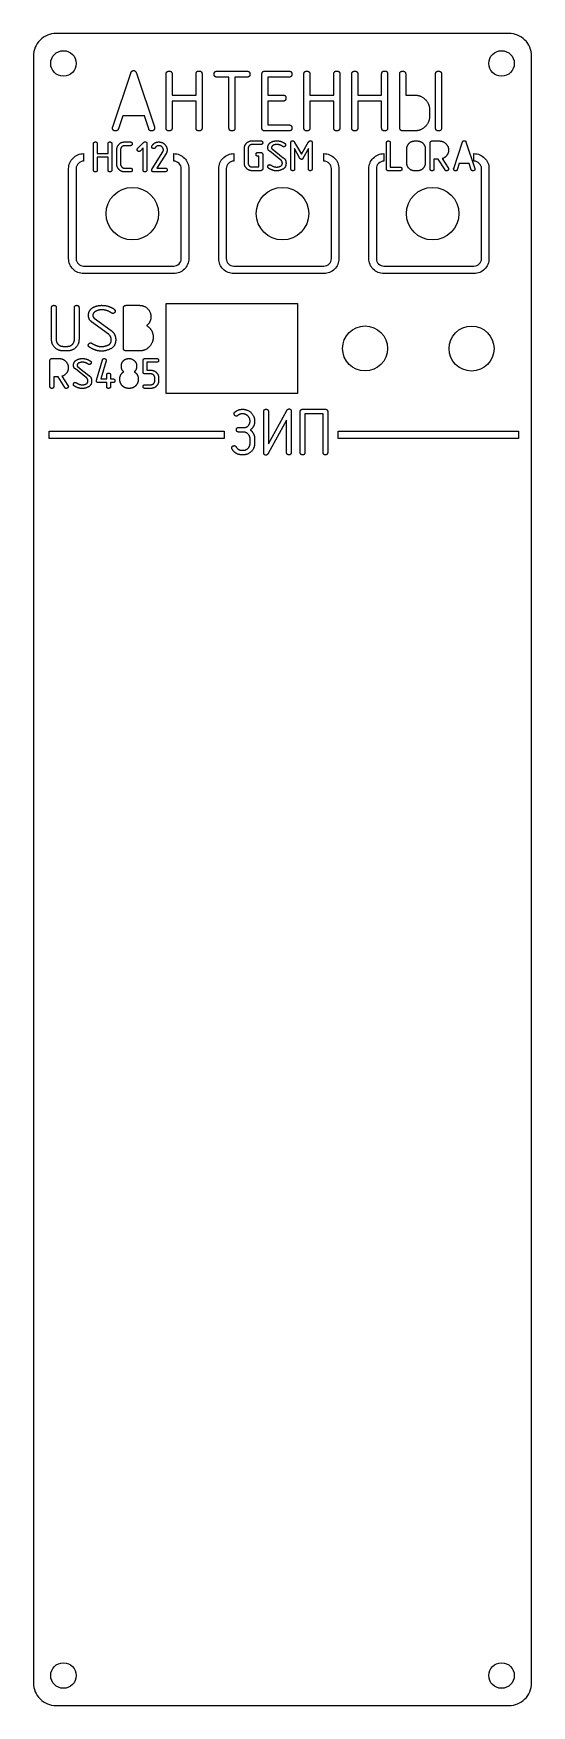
# Model space of a CAD drawing. Header units: millimetres. Extents: x -33 to 33, y -112 to 112.
import ezdxf

# ---------------------------------------------------------------- set-up
doc = ezdxf.new("R2010")
doc.units = ezdxf.units.MM

msp = doc.modelspace()

# ---------------------------------------------------------------- linework, layer by layer
for p, q in [((-22.61, 99.03), (-20.21, 106.21)), ((-19.47, 106.21), (-17.07, 99.03)), ((-15.51, 98.9), (-15.51, 106.07)), ((-10.72, 106.09), (-10.72, 98.91)), ((-8.72, 106.47), (-4.73, 106.47)), ((-2.74, 98.87), (-2.74, 106.07)), ((-2.34, 106.47), (0.86, 106.47)), ((2.85, 98.9), (2.85, 106.07)), ((7.63, 106.09), (7.63, 98.91)), ((9.23, 98.9), (9.23, 106.07)), ((14.01, 106.09), (14.01, 98.91)), ((15.61, 98.9), (15.61, 106.07)), ((20.39, 98.9), (20.39, 106.07)), ((21.19, 106.07), (21.19, 98.9)), ((19.59, 101.29), (19.59, 100.49)), ((0.86, 98.5), (-2.34, 98.5)), ((17.6, 98.5), (16.01, 98.5)), ((-25.18, 93.29), (-25.18, 96.78)), ((-22.74, 96.78), (-22.74, 93.3)), ((-22.07, 94.07), (-22.07, 96)), ((-21.57, 96), (-21.57, 94.06)), ((-21.05, 97.03), (-20.27, 97.03)), ((-20.27, 96.53), (-21.05, 96.53)), ((-19.29, 96.18), (-18.51, 96.95)), ((-18.08, 96.78), (-18.08, 93.29)), ((-5.08, 94.22), (-5.08, 96.16)), ((-4.58, 96.16), (-4.58, 94.22)), ((-4.06, 97.18), (-2.9, 97.18)), ((-2.9, 96.68), (-4.06, 96.68)), ((-1.38, 96.09), (0.08, 94.93)), ((1.12, 93.45), (1.12, 96.91)), ((3.95, 96.91), (3.95, 93.45)), ((13.86, 93.43), (13.86, 96.91)), ((16.57, 94.2), (16.57, 96.14)), ((17.6, 97.16), (17.98, 97.16)), ((19.01, 96.14), (19.01, 94.2)), ((19.67, 93.43), (19.67, 96.91)), ((19.92, 97.16), (20.89, 97.16)), ((22.81, 93.51), (23.99, 97.03)), ((24.44, 97.04), (25.62, 93.51)), ((-17.37, 93.44), (-15.95, 95.7)), ((-3.28, 95.63), (-2.9, 95.63)), ((-2.64, 95.38), (-2.64, 93.45)), ((-0.23, 94.62), (-1.68, 95.79)), ((21.28, 94.8), (22.08, 93.56)), ((-21.05, 93.54), (-20.27, 93.54)), ((-20.27, 93.04), (-21.05, 93.04)), ((-15.62, 93.04), (-17.17, 93.04)), ((-2.9, 93.19), (-4.06, 93.19)), ((15.66, 93.18), (14.11, 93.18)), ((17.98, 93.18), (17.6, 93.18)), ((-30.76, 70.67), (-30.76, 74.93)), ((-30.15, 74.93), (-30.15, 70.68)), ((-27.72, 70.68), (-27.72, 74.93)), ((-27.11, 74.93), (-27.11, 70.67)), ((-21.18, 69.46), (-21.18, 74.93)), ((-20.87, 75.24), (-19.05, 75.24)), ((-23.17, 71.38), (-25.43, 73.05)), ((-25.09, 73.54), (-22.83, 71.88)), ((-29.24, 69.77), (-28.63, 69.77)), ((-28.63, 69.16), (-29.24, 69.16)), ((-19.05, 69.16), (-20.87, 69.16)), ((-30.98, 64.41), (-30.98, 67.89)), ((-30.73, 68.14), (-29.76, 68.14)), ((-27.27, 67.05), (-25.81, 65.89)), ((-24.76, 65.26), (-23.99, 67.96)), ((-18.57, 66.34), (-18.57, 67.89)), ((-18.32, 68.14), (-16.77, 68.14)), ((-29.38, 65.78), (-28.58, 64.54)), ((-26.13, 65.59), (-27.58, 66.75)), ((-17.54, 66.09), (-18.32, 66.09)), ((-17.01, 65.18), (-17.01, 65.57)), ((-16.51, 65.57), (-16.51, 65.18)), ((-18.32, 64.65), (-17.54, 64.65)), ((-17.54, 64.16), (-18.32, 64.16)), ((-2.49, 55.61), (-2.49, 61.08)), ((1.16, 61.08), (1.16, 55.61)), ((2.37, 55.61), (2.37, 61.08)), ((2.68, 61.38), (5.72, 61.38)), ((6.02, 61.08), (6.02, 55.61)), ((-5.84, 58.95), (-4.96, 58.95)), ((-5.23, 58.34), (-5.84, 58.34)), ((-5.39, 55.91), (-5.23, 55.91)), ((-4.32, 56.82), (-4.32, 57.43)), ((-3.71, 57.43), (-3.71, 56.82)), ((-5.23, 55.3), (-5.39, 55.3))]:
    msp.add_line(p, q)
for points in [[(-33.18, 108.5), (-33.18, -108.5, 0.414214), (-30.18, -111.5), (30.17, -111.5, 0.414214), (33.18, -108.5), (33.18, 108.5, 0.414214), (30.17, 111.5), (-30.18, 111.5, 0.414214)], [(-26.49, 95.47), (-26.49, 94.47, 0.414214), (-27.49, 93.47), (-27.49, 81.47, 0.414214), (-26.49, 80.47), (-14.49, 80.47, 0.414214), (-13.49, 81.47), (-13.49, 93.47, 0.414214), (-14.49, 94.47), (-14.49, 95.47, -0.414214), (-12.49, 93.47), (-12.49, 81.47, -0.414214), (-14.49, 79.47), (-26.49, 79.47, -0.414214), (-28.49, 81.47), (-28.49, 93.47, -0.414214)], [(-6.49, 79.47, -0.414214), (-8.49, 81.47), (-8.49, 93.47, -0.414214), (-6.49, 95.47), (-6.49, 94.47, 0.414214), (-7.49, 93.47), (-7.49, 81.47, 0.414214), (-6.49, 80.47), (5.51, 80.47, 0.414214), (6.51, 81.47), (6.51, 93.47, 0.414214), (5.51, 94.47), (5.51, 95.47, -0.414214), (7.51, 93.47), (7.51, 81.47, -0.414214), (5.51, 79.47)], [(26.51, 93.47, 0.414214), (25.51, 94.47), (25.51, 95.47, -0.414214), (27.51, 93.47), (27.51, 81.47, -0.414214), (25.51, 79.47), (13.51, 79.47, -0.414214), (11.51, 81.47), (11.51, 93.47, -0.414214), (13.51, 95.47), (13.51, 94.47, 0.414214), (12.51, 93.47), (12.51, 81.47, 0.414214), (13.51, 80.47), (25.51, 80.47, 0.414214), (26.51, 81.47)]]:
    msp.add_lwpolyline(points, format="xyb", close=True)
for points in [[(-14.71, 106.07), (-14.71, 103.28), (-11.52, 103.28), (-11.52, 106.09)], [(-7.13, 98.9), (-7.13, 105.67), (-8.72, 105.67)], [(-4.73, 105.67), (-6.33, 105.67), (-6.33, 98.9)], [(0.86, 105.67), (-1.94, 105.67), (-1.94, 103.28), (0.07, 103.28)], [(3.65, 106.07), (3.65, 103.28), (6.83, 103.28), (6.83, 106.09)], [(10.03, 106.07), (10.03, 103.28), (13.21, 103.28), (13.21, 106.09)], [(16.41, 106.07), (16.41, 103.28), (17.6, 103.28)], [(-17.82, 98.78), (-18.4, 100.5), (-21.29, 100.5), (-21.87, 98.78)], [(-11.52, 98.9), (-11.52, 102.48), (-14.71, 102.48), (-14.71, 98.9)], [(0.07, 102.48), (-1.94, 102.48), (-1.94, 99.3), (0.86, 99.3)], [(6.83, 98.9), (6.83, 102.48), (3.65, 102.48), (3.65, 98.9)], [(13.21, 98.9), (13.21, 102.48), (10.03, 102.48), (10.03, 98.9)], [(-24.68, 96.78), (-24.68, 95.48), (-23.24, 95.48), (-23.24, 96.78)], [(-18.58, 93.29), (-18.58, 96.26), (-18.93, 95.83)], [(1.6, 96.96), (2.54, 95.41), (3.48, 97.04)], [(2.32, 94.84), (1.62, 96.15), (1.62, 93.45)], [(3.45, 93.45), (3.45, 96.15), (2.73, 94.81)], [(14.36, 96.91), (14.36, 93.68), (15.66, 93.68)], [(-23.24, 93.29), (-23.24, 94.98), (-24.68, 94.98), (-24.68, 93.29)], [(-15.51, 95.48), (-16.76, 93.54), (-15.62, 93.54)], [(-4.06, 93.69), (-3.14, 93.69), (-3.14, 95.13), (-3.28, 95.13)], [(21.65, 93.29), (20.75, 94.73), (20.17, 94.73), (20.17, 93.43)], [(25.15, 93.32), (24.88, 94.15), (23.55, 94.15), (23.28, 93.32)], [(-23.5, 67.84), (-24.21, 65.43), (-23.42, 65.43), (-23.42, 65.95)], [(-16.77, 67.64), (-18.07, 67.64), (-18.07, 66.59), (-17.54, 66.59)], [(-29, 64.27), (-29.9, 65.71), (-30.48, 65.71), (-30.48, 64.41)], [(-23.42, 64.41), (-23.42, 64.93), (-24.52, 64.93)], [(-22.92, 65.95), (-22.92, 65.43), (-22.59, 65.43)], [(-22.59, 64.93), (-22.92, 64.93), (-22.92, 64.41)], [(-1.88, 61.08), (-1.88, 56.78), (0.58, 61.23)], [(5.41, 55.61), (5.41, 60.77), (2.98, 60.77), (2.98, 55.61)], [(0.55, 55.61), (0.55, 59.91), (-1.92, 55.47)]]:
    msp.add_lwpolyline(points)
for points in [[(2, 63.47), (-15.5, 63.47), (-15.5, 75.47), (2, 75.47)], [(-7.75, 57.47), (-31.1, 57.47), (-31.1, 58.47), (-7.75, 58.47)], [(7.4, 57.47), (7.4, 58.47), (31.43, 58.47), (31.43, 57.47)]]:
    msp.add_lwpolyline(points, close=True)
for centre, radius in [((-29.18, 107.5), 1.7), ((29.18, 107.5), 1.7), ((-20, 87.47), 3.5), ((0, 87.47), 3.5), ((20, 87.47), 3.5), ((11, 69.49), 3), ((25.19, 69.47), 3), ((-29.18, -107.5), 1.7), ((29.18, -107.5), 1.7)]:
    msp.add_circle(centre, radius)
for points in [[(-20.21, 106.21), (-20.1, 106.55), (-19.84, 106.55)], [(-19.84, 106.55), (-19.58, 106.55), (-19.47, 106.21)], [(-15.51, 106.07), (-15.51, 106.47), (-15.11, 106.47)], [(-15.11, 106.47), (-14.71, 106.47), (-14.71, 106.07)], [(-11.52, 106.09), (-11.52, 106.49), (-11.12, 106.49)], [(-11.12, 106.49), (-10.72, 106.49), (-10.72, 106.09)], [(-9.12, 106.07), (-9.12, 106.47), (-8.72, 106.47)], [(-8.72, 105.67), (-9.12, 105.67), (-9.12, 106.07)], [(-4.73, 106.47), (-4.33, 106.47), (-4.33, 106.07)], [(-4.33, 106.07), (-4.33, 105.67), (-4.73, 105.67)], [(-2.74, 106.07), (-2.74, 106.47), (-2.34, 106.47)], [(0.86, 106.47), (1.26, 106.47), (1.26, 106.07)], [(1.26, 106.07), (1.26, 105.67), (0.86, 105.67)], [(2.85, 106.07), (2.85, 106.47), (3.25, 106.47)], [(3.25, 106.47), (3.65, 106.47), (3.65, 106.07)], [(6.83, 106.09), (6.83, 106.49), (7.23, 106.49)], [(7.23, 106.49), (7.63, 106.49), (7.63, 106.09)], [(9.23, 106.07), (9.23, 106.47), (9.63, 106.47)], [(9.63, 106.47), (10.03, 106.47), (10.03, 106.07)], [(13.21, 106.09), (13.21, 106.49), (13.61, 106.49)], [(13.61, 106.49), (14.01, 106.49), (14.01, 106.09)], [(15.61, 106.07), (15.61, 106.47), (16.01, 106.47)], [(16.01, 106.47), (16.41, 106.47), (16.41, 106.07)], [(20.39, 106.07), (20.39, 106.47), (20.79, 106.47)], [(20.79, 106.47), (21.19, 106.47), (21.19, 106.07)], [(0.07, 103.28), (0.46, 103.28), (0.46, 102.88)], [(0.46, 102.88), (0.46, 102.48), (0.07, 102.48)], [(17.6, 103.28), (18.43, 103.28), (19.59, 102.12), (19.59, 101.29)], [(19.59, 100.49), (19.59, 99.66), (18.43, 98.5), (17.6, 98.5)], [(-22.64, 98.88), (-22.64, 98.96), (-22.61, 99.03)], [(-22.23, 98.5), (-22.64, 98.5), (-22.64, 98.88)], [(-21.87, 98.78), (-21.95, 98.5), (-22.23, 98.5)], [(-17.46, 98.5), (-17.74, 98.5), (-17.82, 98.78)], [(-17.05, 98.88), (-17.05, 98.5), (-17.46, 98.5)], [(-17.07, 99.03), (-17.05, 98.96), (-17.05, 98.88)], [(-15.11, 98.5), (-15.51, 98.5), (-15.51, 98.9)], [(-14.71, 98.9), (-14.71, 98.5), (-15.11, 98.5)], [(-11.13, 98.5), (-11.52, 98.5), (-11.52, 98.9)], [(-10.72, 98.91), (-10.72, 98.5), (-11.13, 98.5)], [(-6.73, 98.5), (-7.13, 98.5), (-7.13, 98.9)], [(-6.33, 98.9), (-6.33, 98.5), (-6.73, 98.5)], [(-2.34, 98.5), (-2.74, 98.5), (-2.74, 98.87)], [(0.86, 99.3), (1.26, 99.3), (1.26, 98.9)], [(1.26, 98.9), (1.26, 98.5), (0.86, 98.5)], [(3.25, 98.5), (2.85, 98.5), (2.85, 98.9)], [(3.65, 98.9), (3.65, 98.5), (3.25, 98.5)], [(7.22, 98.5), (6.83, 98.5), (6.83, 98.9)], [(7.63, 98.91), (7.63, 98.5), (7.22, 98.5)], [(9.63, 98.5), (9.23, 98.5), (9.23, 98.9)], [(10.03, 98.9), (10.03, 98.5), (9.63, 98.5)], [(13.6, 98.5), (13.21, 98.5), (13.21, 98.9)], [(14.01, 98.91), (14.01, 98.5), (13.6, 98.5)], [(16.01, 98.5), (15.85, 98.5), (15.61, 98.74), (15.61, 98.9)], [(20.79, 98.5), (20.39, 98.5), (20.39, 98.9)], [(21.19, 98.9), (21.19, 98.5), (20.79, 98.5)], [(-25.18, 96.78), (-25.18, 97.03), (-24.93, 97.03)], [(-24.93, 97.03), (-24.68, 97.03), (-24.68, 96.78)], [(-23.24, 96.78), (-23.24, 97.03), (-22.99, 97.03)], [(-22.99, 97.03), (-22.74, 97.03), (-22.74, 96.78)], [(-22.07, 96), (-22.07, 96.43), (-21.47, 97.03), (-21.05, 97.03)], [(-21.05, 96.53), (-21.26, 96.53), (-21.57, 96.22), (-21.57, 96)], [(-20.27, 97.03), (-20.02, 97.03), (-20.02, 96.78)], [(-20.02, 96.78), (-20.02, 96.53), (-20.27, 96.53)], [(-19.36, 96.01), (-19.36, 96.1), (-19.29, 96.18)], [(-19.1, 95.75), (-19.21, 95.75), (-19.36, 95.91), (-19.36, 96.01)], [(-18.51, 96.95), (-18.41, 97.05), (-18.3, 97.05)], [(-18.3, 97.05), (-18.08, 97.05), (-18.08, 96.78)], [(-17.42, 96.39), (-17.42, 96.46), (-17.38, 96.53)], [(-17.16, 96.14), (-17.27, 96.14), (-17.42, 96.28), (-17.42, 96.39)], [(-17.38, 96.53), (-17.05, 97.03), (-16.46, 97.03)], [(-16.96, 96.25), (-17.03, 96.14), (-17.16, 96.14)], [(-16.46, 96.53), (-16.78, 96.53), (-16.96, 96.25)], [(-16.46, 97.03), (-16.01, 97.03), (-15.37, 96.38), (-15.37, 95.97)], [(-15.87, 95.97), (-15.87, 96.19), (-16.21, 96.53), (-16.46, 96.53)], [(-15.95, 95.7), (-15.87, 95.83), (-15.87, 95.97)], [(-15.37, 95.97), (-15.37, 95.69), (-15.51, 95.48)], [(-5.08, 96.16), (-5.08, 96.58), (-4.48, 97.18), (-4.06, 97.18)], [(-4.06, 96.68), (-4.27, 96.68), (-4.58, 96.38), (-4.58, 96.16)], [(-2.9, 97.18), (-2.64, 97.18), (-2.64, 96.93)], [(-2.64, 96.93), (-2.64, 96.68), (-2.9, 96.68)], [(-1.95, 96.28), (-1.95, 96.78), (-1.49, 97.02)], [(-1.68, 95.79), (-1.95, 95.89), (-1.95, 96.28)], [(-1.49, 97.02), (-1.17, 97.18), (-0.76, 97.18)], [(-0.76, 96.69), (-1.04, 96.69), (-1.46, 96.47), (-1.46, 96.27)], [(-1.46, 96.27), (-1.46, 96.15), (-1.38, 96.09)], [(-0.76, 97.18), (-0.16, 97.18), (0.3, 96.85)], [(0.02, 96.44), (-0.33, 96.69), (-0.76, 96.69)], [(0.17, 96.39), (0.09, 96.39), (0.02, 96.44)], [(0.42, 96.64), (0.42, 96.54), (0.28, 96.39), (0.17, 96.39)], [(0.3, 96.85), (0.42, 96.76), (0.42, 96.64)], [(1.12, 96.91), (1.12, 97.19), (1.35, 97.19)], [(1.35, 97.19), (1.5, 97.19), (1.6, 96.96)], [(3.48, 97.04), (3.57, 97.19), (3.72, 97.19)], [(3.72, 97.19), (3.95, 97.19), (3.95, 96.91)], [(13.86, 96.91), (13.86, 97.16), (14.11, 97.16)], [(14.11, 97.16), (14.36, 97.16), (14.36, 96.91)], [(16.57, 96.14), (16.57, 96.56), (17.17, 97.16), (17.6, 97.16)], [(17.98, 97.16), (18.41, 97.16), (19.01, 96.56), (19.01, 96.14)], [(19.67, 96.91), (19.67, 97.02), (19.82, 97.16), (19.92, 97.16)], [(20.89, 97.16), (21.4, 97.16), (22.12, 96.45), (22.12, 95.95)], [(22.12, 95.95), (22.12, 95.53), (21.62, 94.89), (21.28, 94.8)], [(23.99, 97.03), (24.05, 97.2), (24.22, 97.2)], [(24.22, 97.2), (24.39, 97.2), (24.44, 97.04)], [(-21.05, 93.04), (-21.47, 93.04), (-22.07, 93.64), (-22.07, 94.07)], [(-21.57, 94.06), (-21.57, 93.85), (-21.26, 93.54), (-21.05, 93.54)], [(-18.93, 95.83), (-19.01, 95.75), (-19.1, 95.75)], [(-4.06, 93.19), (-4.48, 93.19), (-5.08, 93.79), (-5.08, 94.22)], [(-4.58, 94.22), (-4.58, 94), (-4.27, 93.69), (-4.06, 93.69)], [(-3.53, 95.38), (-3.53, 95.63), (-3.28, 95.63)], [(-3.28, 95.13), (-3.53, 95.13), (-3.53, 95.38)], [(-2.9, 95.63), (-2.79, 95.63), (-2.64, 95.48), (-2.64, 95.38)], [(-1.96, 93.74), (-1.96, 93.84), (-1.82, 94), (-1.71, 94)], [(-1.85, 93.53), (-1.96, 93.61), (-1.96, 93.74)], [(-1.71, 94), (-1.64, 94), (-1.57, 93.95)], [(-1.57, 93.95), (-1.16, 93.68), (-0.79, 93.68)], [(0.47, 94.19), (0.47, 93.62), (-0.39, 93.17), (-0.79, 93.17)], [(-0.79, 93.68), (-0.5, 93.68), (-0.23, 93.82)], [(-0.02, 94.18), (-0.02, 94.47), (-0.23, 94.62)], [(-0.23, 93.82), (-0.02, 93.93), (-0.02, 94.18)], [(0.08, 94.93), (0.47, 94.73), (0.47, 94.19)], [(2.54, 94.7), (2.41, 94.7), (2.32, 94.84)], [(2.73, 94.81), (2.67, 94.7), (2.54, 94.7)], [(15.66, 93.68), (15.91, 93.68), (15.91, 93.43)], [(17.6, 93.18), (17.17, 93.18), (16.57, 93.77), (16.57, 94.2)], [(19.01, 94.2), (19.01, 93.78), (18.41, 93.18), (17.98, 93.18)], [(-24.93, 93.04), (-25.18, 93.04), (-25.18, 93.29)], [(-24.68, 93.29), (-24.68, 93.04), (-24.93, 93.04)], [(-22.99, 93.04), (-23.24, 93.04), (-23.24, 93.29)], [(-22.74, 93.3), (-22.74, 93.04), (-22.99, 93.04)], [(-20.27, 93.54), (-20.02, 93.54), (-20.02, 93.29)], [(-20.02, 93.29), (-20.02, 93.04), (-20.27, 93.04)], [(-18.33, 93.04), (-18.58, 93.04), (-18.58, 93.29)], [(-18.08, 93.29), (-18.08, 93.04), (-18.33, 93.04)], [(-17.43, 93.25), (-17.43, 93.33), (-17.37, 93.44)], [(-17.17, 93.04), (-17.43, 93.04), (-17.43, 93.25)], [(-15.62, 93.54), (-15.37, 93.54), (-15.37, 93.29)], [(-15.37, 93.29), (-15.37, 93.04), (-15.62, 93.04)], [(-2.64, 93.45), (-2.64, 93.34), (-2.79, 93.19), (-2.9, 93.19)], [(-0.79, 93.17), (-1.3, 93.17), (-1.85, 93.53)], [(1.37, 93.19), (1.12, 93.19), (1.12, 93.45)], [(1.62, 93.45), (1.62, 93.19), (1.37, 93.19)], [(3.7, 93.19), (3.45, 93.19), (3.45, 93.45)], [(3.95, 93.45), (3.95, 93.19), (3.7, 93.19)], [(14.11, 93.18), (13.86, 93.18), (13.86, 93.43)], [(15.91, 93.43), (15.91, 93.18), (15.66, 93.18)], [(19.92, 93.18), (19.67, 93.18), (19.67, 93.43)], [(20.17, 93.43), (20.17, 93.18), (19.92, 93.18)], [(21.85, 93.17), (21.73, 93.17), (21.65, 93.29)], [(22.12, 93.42), (22.12, 93.32), (21.96, 93.17), (21.85, 93.17)], [(22.08, 93.56), (22.12, 93.49), (22.12, 93.42)], [(22.8, 93.42), (22.8, 93.47), (22.81, 93.51)], [(23.06, 93.18), (22.8, 93.18), (22.8, 93.42)], [(23.28, 93.32), (23.23, 93.18), (23.06, 93.18)], [(25.37, 93.18), (25.2, 93.18), (25.15, 93.32)], [(25.63, 93.42), (25.63, 93.18), (25.37, 93.18)], [(25.62, 93.51), (25.63, 93.46), (25.63, 93.42)], [(-30.76, 74.93), (-30.76, 75.24), (-30.45, 75.24)], [(-30.45, 75.24), (-30.15, 75.24), (-30.15, 74.93)], [(-27.72, 74.93), (-27.72, 75.24), (-27.41, 75.24)], [(-27.41, 75.24), (-27.11, 75.24), (-27.11, 74.93)], [(-25.85, 73.9), (-25.85, 74.63), (-25.17, 74.99)], [(-25.43, 73.05), (-25.85, 73.35), (-25.85, 73.9)], [(-24.07, 74.64), (-24.52, 74.64), (-25.26, 74.26), (-25.26, 73.89)], [(-25.26, 73.89), (-25.26, 73.68), (-25.09, 73.54)], [(-25.17, 74.99), (-24.68, 75.24), (-24.07, 75.24)], [(-24.07, 75.24), (-23.15, 75.24), (-22.43, 74.72)], [(-22.78, 74.22), (-23.36, 74.64), (-24.07, 74.64)], [(-22.6, 74.16), (-22.7, 74.16), (-22.78, 74.22)], [(-22.29, 74.48), (-22.29, 74.36), (-22.48, 74.16), (-22.6, 74.16)], [(-22.43, 74.72), (-22.29, 74.63), (-22.29, 74.48)], [(-21.18, 74.93), (-21.18, 75.05), (-20.99, 75.24), (-20.87, 75.24)], [(-19.05, 75.24), (-18.42, 75.24), (-17.53, 74.34), (-17.53, 73.72)], [(-17.53, 73.72), (-17.53, 72.99), (-18.1, 72.53)], [(-22.81, 70.62), (-22.81, 71.11), (-23.17, 71.38)], [(-22.83, 71.88), (-22.22, 71.43), (-22.22, 70.63)], [(-18.1, 72.53), (-17.23, 72), (-17.23, 70.98)], [(-29.24, 69.16), (-29.87, 69.16), (-30.76, 70.04), (-30.76, 70.67)], [(-30.15, 70.68), (-30.15, 70.3), (-29.61, 69.77), (-29.24, 69.77)], [(-28.63, 69.77), (-28.25, 69.77), (-27.72, 70.3), (-27.72, 70.68)], [(-27.11, 70.67), (-27.11, 70.04), (-28, 69.16), (-28.63, 69.16)], [(-25.87, 69.91), (-25.87, 70.04), (-25.69, 70.23), (-25.57, 70.23)], [(-25.73, 69.67), (-25.87, 69.76), (-25.87, 69.91)], [(-24.12, 69.13), (-24.89, 69.13), (-25.73, 69.67)], [(-25.57, 70.23), (-25.48, 70.23), (-25.4, 70.18)], [(-25.4, 70.18), (-24.71, 69.74), (-24.1, 69.74)], [(-22.22, 70.63), (-22.22, 69.8), (-23.5, 69.13), (-24.12, 69.13)], [(-24.1, 69.74), (-23.64, 69.74), (-23.14, 69.99)], [(-23.14, 69.99), (-22.81, 70.17), (-22.81, 70.62)], [(-20.87, 69.16), (-21, 69.16), (-21.18, 69.33), (-21.18, 69.46)], [(-17.23, 70.98), (-17.23, 70.23), (-18.3, 69.16), (-19.05, 69.16)], [(-30.98, 67.89), (-30.98, 67.99), (-30.83, 68.14), (-30.73, 68.14)], [(-29.76, 68.14), (-29.25, 68.14), (-28.54, 67.43), (-28.54, 66.92)], [(-28.54, 66.92), (-28.54, 66.51), (-29.03, 65.87), (-29.38, 65.78)], [(-27.84, 67.24), (-27.84, 67.74), (-27.39, 67.98)], [(-27.58, 66.75), (-27.84, 66.86), (-27.84, 67.24)], [(-27.39, 67.98), (-27.06, 68.14), (-26.66, 68.14)], [(-26.66, 67.65), (-26.93, 67.65), (-27.36, 67.43), (-27.36, 67.23)], [(-27.36, 67.23), (-27.36, 67.12), (-27.27, 67.05)], [(-26.66, 68.14), (-26.06, 68.14), (-25.59, 67.81)], [(-25.87, 67.4), (-26.23, 67.65), (-26.66, 67.65)], [(-25.73, 67.35), (-25.81, 67.35), (-25.87, 67.4)], [(-25.47, 67.6), (-25.47, 67.51), (-25.62, 67.35), (-25.73, 67.35)], [(-25.59, 67.81), (-25.47, 67.72), (-25.47, 67.6)], [(-23.99, 67.96), (-23.94, 68.14), (-23.76, 68.14)], [(-23.76, 68.14), (-23.5, 68.14), (-23.5, 67.9)], [(-23.5, 67.9), (-23.5, 67.86), (-23.5, 67.84)], [(-21.47, 67.12), (-21.47, 67.54), (-21.22, 67.82)], [(-21.15, 66.38), (-21.47, 66.62), (-21.47, 67.12)], [(-21.22, 67.82), (-20.93, 68.14), (-20.45, 68.14)], [(-20.45, 68.14), (-19.97, 68.14), (-19.67, 67.78)], [(-19.43, 67.12), (-19.43, 66.62), (-19.75, 66.37)], [(-19.67, 67.78), (-19.43, 67.53), (-19.43, 67.12)], [(-18.57, 67.89), (-18.57, 68.14), (-18.32, 68.14)], [(-16.77, 68.14), (-16.51, 68.14), (-16.51, 67.9)], [(-16.51, 67.9), (-16.51, 67.64), (-16.77, 67.64)], [(-27.86, 64.7), (-27.86, 64.8), (-27.72, 64.96), (-27.61, 64.96)], [(-27.75, 64.5), (-27.86, 64.57), (-27.86, 64.7)], [(-27.61, 64.96), (-27.54, 64.96), (-27.47, 64.91)], [(-27.47, 64.91), (-27.05, 64.64), (-26.68, 64.64)], [(-25.43, 65.15), (-25.43, 64.59), (-26.28, 64.14), (-26.69, 64.14)], [(-26.68, 64.64), (-26.4, 64.64), (-26.12, 64.78)], [(-25.92, 65.15), (-25.92, 65.43), (-26.13, 65.59)], [(-26.12, 64.78), (-25.92, 64.9), (-25.92, 65.15)], [(-25.81, 65.89), (-25.43, 65.69), (-25.43, 65.15)], [(-24.78, 65.15), (-24.78, 65.2), (-24.76, 65.26)], [(-24.52, 64.93), (-24.78, 64.93), (-24.78, 65.15)], [(-23.42, 65.95), (-23.42, 66.21), (-23.17, 66.21)], [(-23.17, 66.21), (-22.92, 66.21), (-22.92, 65.95)], [(-22.59, 65.43), (-22.33, 65.43), (-22.33, 65.18)], [(-22.33, 65.18), (-22.33, 64.93), (-22.59, 64.93)], [(-21.67, 65.37), (-21.67, 66.08), (-21.15, 66.38)], [(-21.37, 64.54), (-21.67, 64.88), (-21.67, 65.37)], [(-19.75, 66.37), (-19.22, 66.08), (-19.22, 65.37)], [(-19.22, 65.37), (-19.22, 64.88), (-19.53, 64.54)], [(-18.32, 66.09), (-18.57, 66.09), (-18.57, 66.34)], [(-17.54, 66.59), (-17.11, 66.59), (-16.51, 65.99), (-16.51, 65.57)], [(-17.01, 65.57), (-17.01, 65.78), (-17.32, 66.09), (-17.54, 66.09)], [(-16.51, 65.18), (-16.51, 64.75), (-17.11, 64.16), (-17.54, 64.16)], [(-17.54, 64.65), (-17.32, 64.65), (-17.01, 64.96), (-17.01, 65.18)], [(-30.73, 64.16), (-30.98, 64.16), (-30.98, 64.41)], [(-30.48, 64.41), (-30.48, 64.16), (-30.73, 64.16)], [(-28.8, 64.15), (-28.93, 64.15), (-29, 64.27)], [(-28.53, 64.4), (-28.53, 64.3), (-28.7, 64.15), (-28.8, 64.15)], [(-28.58, 64.54), (-28.53, 64.47), (-28.53, 64.4)], [(-26.69, 64.14), (-27.2, 64.14), (-27.75, 64.5)], [(-23.17, 64.16), (-23.42, 64.16), (-23.42, 64.41)], [(-22.92, 64.41), (-22.92, 64.16), (-23.17, 64.16)], [(-20.45, 64.16), (-21.03, 64.16), (-21.37, 64.54)], [(-19.53, 64.54), (-19.87, 64.16), (-20.45, 64.16)], [(-18.57, 64.41), (-18.57, 64.65), (-18.32, 64.65)], [(-18.32, 64.16), (-18.57, 64.16), (-18.57, 64.41)], [(-6.45, 60.78), (-6.45, 60.91), (-6.34, 61.01)], [(-6.14, 60.46), (-6.26, 60.46), (-6.45, 60.66), (-6.45, 60.78)], [(-6.34, 61.01), (-5.89, 61.38), (-5.32, 61.38)], [(-5.95, 60.55), (-6.05, 60.46), (-6.14, 60.46)], [(-5.32, 60.77), (-5.68, 60.77), (-5.95, 60.55)], [(-5.32, 61.38), (-4.65, 61.38), (-3.71, 60.45), (-3.71, 59.78)], [(-4.32, 59.78), (-4.32, 60.2), (-4.9, 60.77), (-5.32, 60.77)], [(-2.49, 61.08), (-2.49, 61.38), (-2.19, 61.38)], [(-2.19, 61.38), (-1.88, 61.38), (-1.88, 61.08)], [(0.58, 61.23), (0.7, 61.43), (0.88, 61.43)], [(0.88, 61.43), (1.16, 61.43), (1.16, 61.08)], [(2.37, 61.08), (2.37, 61.38), (2.68, 61.38)], [(5.72, 61.38), (6.02, 61.38), (6.02, 61.08)], [(-6.14, 58.65), (-6.14, 58.95), (-5.84, 58.95)], [(-5.84, 58.34), (-6.14, 58.34), (-6.14, 58.65)], [(-4.32, 57.43), (-4.32, 57.81), (-4.85, 58.34), (-5.23, 58.34)], [(-4.96, 58.95), (-4.68, 59.02), (-4.32, 59.49), (-4.32, 59.78)], [(-3.71, 59.78), (-3.71, 59.06), (-4.28, 58.62)], [(-4.28, 58.62), (-3.71, 58.16), (-3.71, 57.43)], [(-6.76, 56.22), (-6.76, 56.35), (-6.56, 56.53), (-6.44, 56.53)], [(-6.71, 56.07), (-6.76, 56.15), (-6.76, 56.22)], [(-5.39, 55.3), (-6.26, 55.3), (-6.71, 56.07)], [(-6.44, 56.53), (-6.28, 56.53), (-6.19, 56.37)], [(-6.19, 56.37), (-5.92, 55.91), (-5.39, 55.91)], [(-5.23, 55.91), (-4.85, 55.91), (-4.32, 56.45), (-4.32, 56.82)], [(-3.71, 56.82), (-3.71, 56.19), (-4.6, 55.3), (-5.23, 55.3)], [(-2.21, 55.26), (-2.49, 55.26), (-2.49, 55.61)], [(-1.92, 55.47), (-2.03, 55.26), (-2.21, 55.26)], [(0.85, 55.3), (0.55, 55.3), (0.55, 55.61)], [(1.16, 55.61), (1.16, 55.3), (0.85, 55.3)], [(2.68, 55.3), (2.37, 55.3), (2.37, 55.61)], [(2.98, 55.61), (2.98, 55.3), (2.68, 55.3)], [(5.72, 55.3), (5.41, 55.3), (5.41, 55.61)], [(6.02, 55.61), (6.02, 55.3), (5.72, 55.3)]]:
    msp.add_open_spline(points, degree=2)

doc.saveas('drawing.dxf')
